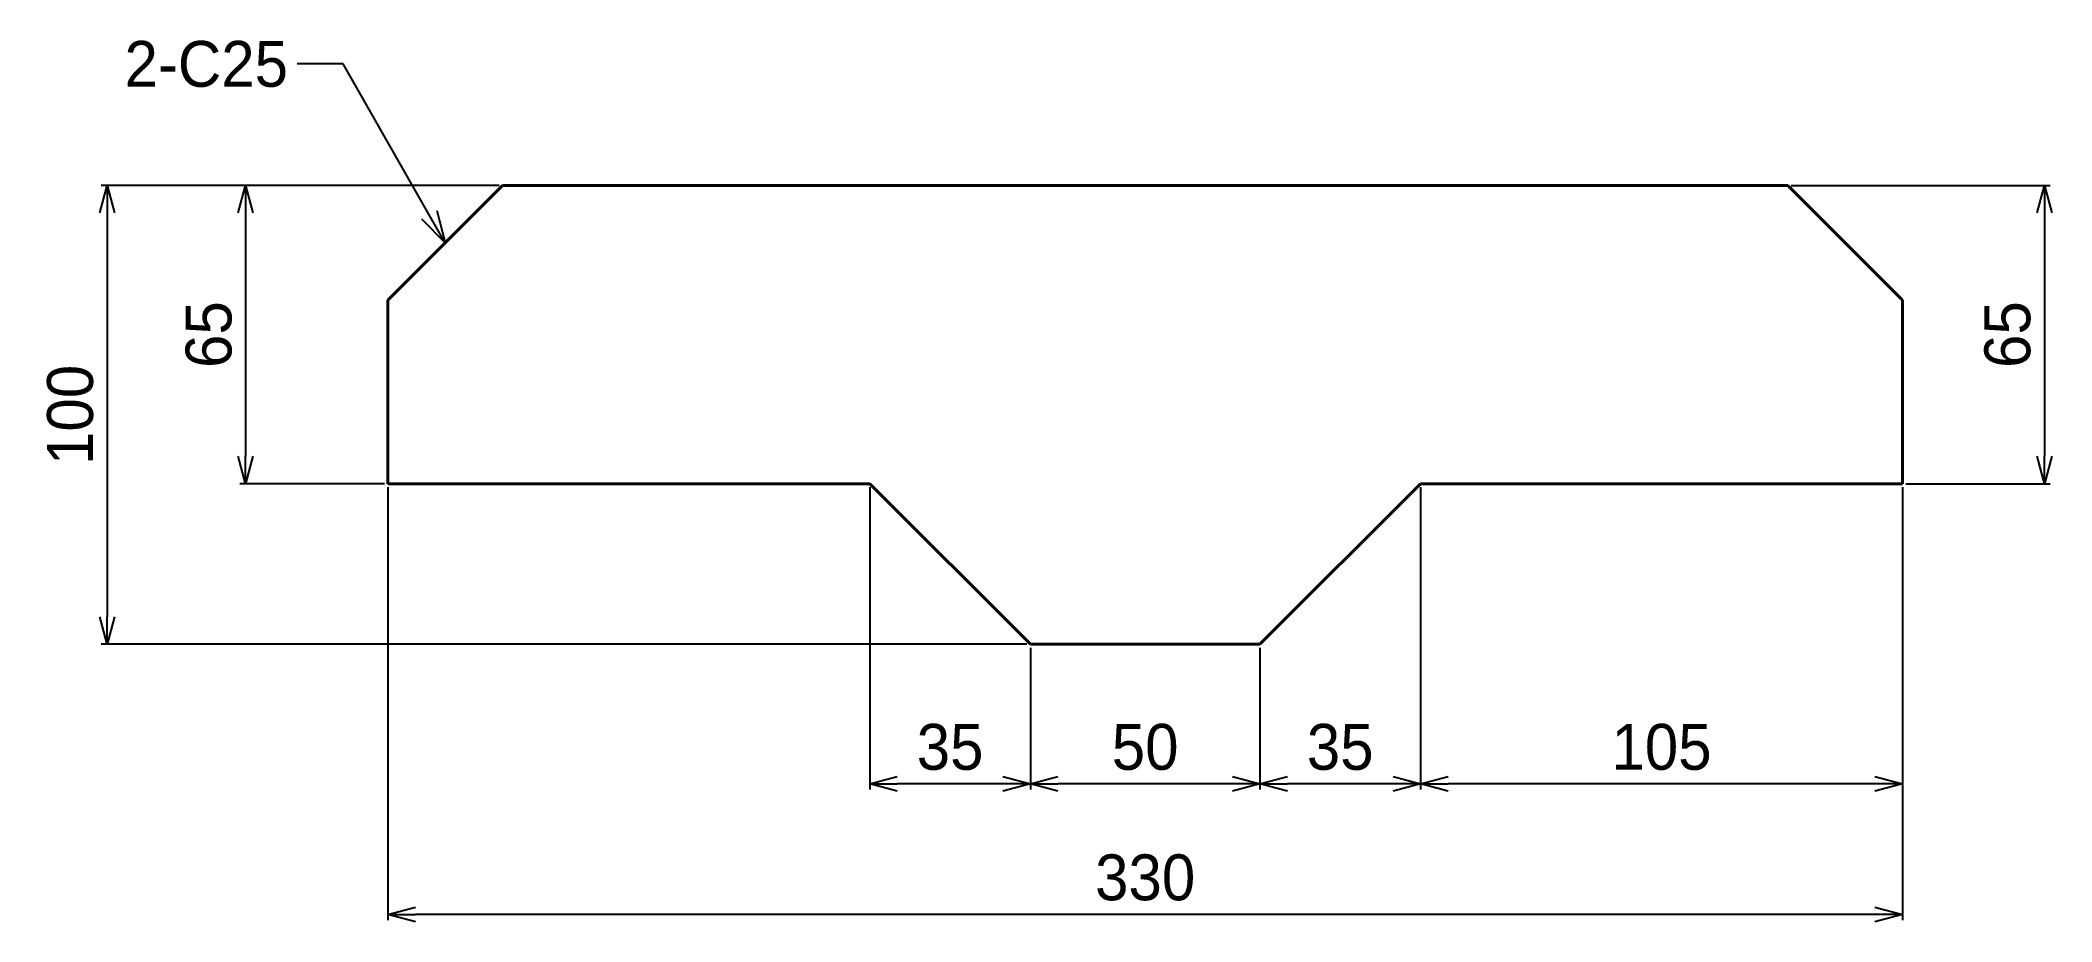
# Model space of a CAD drawing. Header units: millimetres. Extents: x 1961 to 2399, y 3109 to 3301.
import ezdxf
from ezdxf import colors
from ezdxf.entities.mleader import LeaderData, LeaderLine
from ezdxf.math import Vec2, Vec3

# ---------------------------------------------------------------- set-up
doc = ezdxf.new("R2010")
doc.units = ezdxf.units.MM
doc.layers.add('外形線', color=7, linetype='Continuous', lineweight=40)
doc.layers.add('寸法線', color=3, linetype='Continuous', lineweight=20)
doc.styles.get("Standard").update_dxf_attribs({"font": 'MS PGothic.ttf'})
doc.dimstyles.new('ST-10', dxfattribs={"dimtxt": 10, "dimasz": 6, "dimexe": 1.25, "dimexo": 0.75, "dimgap": 3, "dimtad": 1, "dimdec": 1, "dimdsep": 46, "dimtxsty": 'Standard', "dimblk": 'OPEN30', "dimcen": -10, "dimadec": 1, "dimazin": 2, "dimtfac": 1, "dimtdec": 1, "dimtmove": 0, "dimatfit": 3, "dimldrblk": 'OPEN30', "dimfxl": 1, "dimarcsym": 0})

# ---------------------------------------------------------------- blocks, each defined once
blk = doc.blocks.new('_Open30')
at = {"color": 0, "linetype": 'ByBlock', "lineweight": -2}
for p, q in [((-1, 0.268), (0, 0)), ((0, 0), (-1, -0.268)), ((0, 0), (-1, 0))]:
    blk.add_line(p, q, dxfattribs=at)
blk = doc.blocks.new('*D28')
at = {"layer": 'Defpoints', "color": 0, "transparency": 16777216}
for p in [(2261.38, 3204.82), (2366.38, 3204.82), (2261.38, 3139.41)]:
    blk.add_point(p, dxfattribs=at)
at = {"layer": '寸法線', "color": 0, "lineweight": -2, "transparency": 16777216}
for p, q in [((2261.38, 3204.07), (2261.38, 3138.16)), ((2366.38, 3204.07), (2366.38, 3138.16)), ((2360.38, 3139.41), (2267.38, 3139.41))]:
    blk.add_line(p, q, dxfattribs=at)
at = {"layer": '寸法線', "color": 0, "lineweight": -2, "transparency": 16777216, "xscale": 6, "yscale": 6, "zscale": 6, "rotation": 180}
blk.add_blockref('_Open30', (2261.38, 3139.41), dxfattribs=at)
at = {"layer": '寸法線', "color": 0, "lineweight": -2, "transparency": 16777216, "xscale": 6, "yscale": 6, "zscale": 6}
blk.add_blockref('_Open30', (2366.38, 3139.41), dxfattribs=at)
at = {"layer": '寸法線', "color": 0, "transparency": 16777216, "insert": (2313.88, 3147.41), "char_height": 10, "attachment_point": 5}
blk.add_mtext('105', dxfattribs=at)
blk = doc.blocks.new('*D29')
at = {"layer": 'Defpoints', "color": 0, "transparency": 16777216}
for p in [(2261.38, 3204.82), (2226.38, 3169.82), (2226.38, 3139.41)]:
    blk.add_point(p, dxfattribs=at)
at = {"layer": '寸法線', "color": 0, "lineweight": -2, "transparency": 16777216}
for p, q in [((2261.38, 3204.07), (2261.38, 3138.16)), ((2226.38, 3169.07), (2226.38, 3138.16)), ((2255.38, 3139.41), (2232.38, 3139.41))]:
    blk.add_line(p, q, dxfattribs=at)
at = {"layer": '寸法線', "color": 0, "lineweight": -2, "transparency": 16777216, "xscale": 6, "yscale": 6, "zscale": 6, "rotation": 180}
blk.add_blockref('_Open30', (2226.38, 3139.41), dxfattribs=at)
at = {"layer": '寸法線', "color": 0, "lineweight": -2, "transparency": 16777216, "xscale": 6, "yscale": 6, "zscale": 6}
blk.add_blockref('_Open30', (2261.38, 3139.41), dxfattribs=at)
at = {"layer": '寸法線', "color": 0, "transparency": 16777216, "insert": (2243.88, 3147.41), "char_height": 10, "attachment_point": 5}
blk.add_mtext('35', dxfattribs=at)
blk = doc.blocks.new('*D30')
at = {"layer": 'Defpoints', "color": 0, "transparency": 16777216}
for p in [(2176.38, 3169.82), (2226.38, 3169.82), (2176.38, 3139.41)]:
    blk.add_point(p, dxfattribs=at)
at = {"layer": '寸法線', "color": 0, "lineweight": -2, "transparency": 16777216}
for p, q in [((2176.38, 3169.07), (2176.38, 3138.16)), ((2226.38, 3169.07), (2226.38, 3138.16)), ((2220.38, 3139.41), (2182.38, 3139.41))]:
    blk.add_line(p, q, dxfattribs=at)
at = {"layer": '寸法線', "color": 0, "lineweight": -2, "transparency": 16777216, "xscale": 6, "yscale": 6, "zscale": 6, "rotation": 180}
blk.add_blockref('_Open30', (2176.38, 3139.41), dxfattribs=at)
at = {"layer": '寸法線', "color": 0, "lineweight": -2, "transparency": 16777216, "xscale": 6, "yscale": 6, "zscale": 6}
blk.add_blockref('_Open30', (2226.38, 3139.41), dxfattribs=at)
at = {"layer": '寸法線', "color": 0, "transparency": 16777216, "insert": (2201.38, 3147.41), "char_height": 10, "attachment_point": 5}
blk.add_mtext('50', dxfattribs=at)
blk = doc.blocks.new('*D31')
at = {"layer": 'Defpoints', "color": 0, "transparency": 16777216}
for p in [(2141.38, 3204.82), (2176.38, 3169.82), (2141.38, 3139.41)]:
    blk.add_point(p, dxfattribs=at)
at = {"layer": '寸法線', "color": 0, "lineweight": -2, "transparency": 16777216}
for p, q in [((2141.38, 3204.07), (2141.38, 3138.16)), ((2176.38, 3169.07), (2176.38, 3138.16)), ((2170.38, 3139.41), (2147.38, 3139.41))]:
    blk.add_line(p, q, dxfattribs=at)
at = {"layer": '寸法線', "color": 0, "lineweight": -2, "transparency": 16777216, "xscale": 6, "yscale": 6, "zscale": 6, "rotation": 180}
blk.add_blockref('_Open30', (2141.38, 3139.41), dxfattribs=at)
at = {"layer": '寸法線', "color": 0, "lineweight": -2, "transparency": 16777216, "xscale": 6, "yscale": 6, "zscale": 6}
blk.add_blockref('_Open30', (2176.38, 3139.41), dxfattribs=at)
at = {"layer": '寸法線', "color": 0, "transparency": 16777216, "insert": (2158.88, 3147.41), "char_height": 10, "attachment_point": 5}
blk.add_mtext('35', dxfattribs=at)
blk = doc.blocks.new('*D32')
at = {"layer": 'Defpoints', "color": 0, "transparency": 16777216}
for p in [(2036.38, 3204.82), (2366.38, 3204.82), (2036.38, 3110.97)]:
    blk.add_point(p, dxfattribs=at)
at = {"layer": '寸法線', "color": 0, "lineweight": -2, "transparency": 16777216}
for p, q in [((2036.38, 3204.07), (2036.38, 3109.72)), ((2366.38, 3204.07), (2366.38, 3109.72)), ((2360.38, 3110.97), (2042.38, 3110.97))]:
    blk.add_line(p, q, dxfattribs=at)
at = {"layer": '寸法線', "color": 0, "lineweight": -2, "transparency": 16777216, "xscale": 6, "yscale": 6, "zscale": 6, "rotation": 180}
blk.add_blockref('_Open30', (2036.38, 3110.97), dxfattribs=at)
at = {"layer": '寸法線', "color": 0, "lineweight": -2, "transparency": 16777216, "xscale": 6, "yscale": 6, "zscale": 6}
blk.add_blockref('_Open30', (2366.38, 3110.97), dxfattribs=at)
at = {"layer": '寸法線', "color": 0, "transparency": 16777216, "insert": (2201.38, 3118.97), "char_height": 10, "attachment_point": 5}
blk.add_mtext('330', dxfattribs=at)
blk = doc.blocks.new('*D33')
at = {"layer": 'Defpoints', "color": 0, "transparency": 16777216}
for p in [(2341.38, 3269.82), (2366.38, 3204.82), (2397.3, 3204.82)]:
    blk.add_point(p, dxfattribs=at)
at = {"layer": '寸法線', "color": 0, "lineweight": -2, "transparency": 16777216}
for p, q in [((2342.13, 3269.82), (2398.55, 3269.82)), ((2397.3, 3263.82), (2397.3, 3210.82)), ((2367.13, 3204.82), (2398.55, 3204.82))]:
    blk.add_line(p, q, dxfattribs=at)
at = {"layer": '寸法線', "color": 0, "lineweight": -2, "transparency": 16777216, "xscale": 6, "yscale": 6, "zscale": 6}
for p, rotation in [((2397.3, 3269.82), 90), ((2397.3, 3204.82), 270)]:
    blk.add_blockref('_Open30', p, dxfattribs=dict(at, rotation=rotation))
at = {"layer": '寸法線', "color": 0, "transparency": 16777216, "insert": (2389.3, 3237.32), "char_height": 10, "attachment_point": 5, "rotation": 90}
blk.add_mtext('65', dxfattribs=at)
blk = doc.blocks.new('*D34')
at = {"layer": 'Defpoints', "color": 0, "transparency": 16777216}
for p in [(2061.38, 3269.82), (2005.38, 3204.82), (2036.38, 3204.82)]:
    blk.add_point(p, dxfattribs=at)
at = {"layer": '寸法線', "color": 0, "lineweight": -2, "transparency": 16777216}
for p, q in [((2060.63, 3269.82), (2004.13, 3269.82)), ((2005.38, 3263.82), (2005.38, 3210.82)), ((2035.63, 3204.82), (2004.13, 3204.82))]:
    blk.add_line(p, q, dxfattribs=at)
at = {"layer": '寸法線', "color": 0, "lineweight": -2, "transparency": 16777216, "xscale": 6, "yscale": 6, "zscale": 6}
for p, rotation in [((2005.38, 3269.82), 90), ((2005.38, 3204.82), 270)]:
    blk.add_blockref('_Open30', p, dxfattribs=dict(at, rotation=rotation))
at = {"layer": '寸法線', "color": 0, "transparency": 16777216, "insert": (1997.38, 3237.32), "char_height": 10, "attachment_point": 5, "rotation": 90}
blk.add_mtext('65', dxfattribs=at)
blk = doc.blocks.new('*D35')
at = {"layer": 'Defpoints', "color": 0, "transparency": 16777216}
for p in [(2061.38, 3269.82), (1975.2, 3169.82), (2176.38, 3169.82)]:
    blk.add_point(p, dxfattribs=at)
at = {"layer": '寸法線', "color": 0, "lineweight": -2, "transparency": 16777216}
for p, q in [((2060.63, 3269.82), (1973.95, 3269.82)), ((1975.2, 3263.82), (1975.2, 3175.82)), ((2175.63, 3169.82), (1973.95, 3169.82))]:
    blk.add_line(p, q, dxfattribs=at)
at = {"layer": '寸法線', "color": 0, "lineweight": -2, "transparency": 16777216, "xscale": 6, "yscale": 6, "zscale": 6}
for p, rotation in [((1975.2, 3269.82), 90), ((1975.2, 3169.82), 270)]:
    blk.add_blockref('_Open30', p, dxfattribs=dict(at, rotation=rotation))
at = {"layer": '寸法線', "color": 0, "transparency": 16777216, "insert": (1967.2, 3219.82), "char_height": 10, "attachment_point": 5, "rotation": 90}
blk.add_mtext('100', dxfattribs=at)

msp = doc.modelspace()

# ---------------------------------------------------------------- linework, layer by layer
at = {"layer": '外形線'}
for p, q in [((2061.38, 3269.82), (2036.38, 3244.82)), ((2061.38, 3269.82), (2341.38, 3269.82)), ((2341.38, 3269.82), (2366.38, 3244.82)), ((2036.38, 3244.82), (2036.38, 3204.82)), ((2366.38, 3204.82), (2366.38, 3244.82)), ((2141.38, 3204.82), (2036.38, 3204.82)), ((2176.38, 3169.82), (2141.38, 3204.82)), ((2226.38, 3169.82), (2261.38, 3204.82)), ((2261.38, 3204.82), (2366.38, 3204.82)), ((2226.38, 3169.82), (2176.38, 3169.82))]:
    msp.add_line(p, q, dxfattribs=at)

# ---------------------------------------------------------------- dimensions: what is measured, and where the dimension line sits
at = {"layer": '寸法線'}
for base, p1, p2, picture, middle in [((1975.2, 3169.82), (2061.38, 3269.82), (2176.38, 3169.82), '*D35', (1967.2, 3219.82)), ((2005.38, 3204.82), (2061.38, 3269.82), (2036.38, 3204.82), '*D34', (1997.38, 3237.32)), ((2397.3, 3204.82), (2341.38, 3269.82), (2366.38, 3204.82), '*D33', (2389.3, 3237.32))]:
    dim = msp.add_linear_dim(base=base, p1=p1, p2=p2, angle=90, dimstyle='ST-10', dxfattribs=at)
    dim.commit()
    dim.dimension.update_dxf_attribs({"geometry": picture, "text_midpoint": middle})
for base, p2, picture, middle in [((2036.38, 3110.97), (2036.38, 3204.82), '*D32', (2201.38, 3118.97)), ((2261.38, 3139.41), (2261.38, 3204.82), '*D28', (2313.88, 3147.41))]:
    dim = msp.add_linear_dim(base=base, p1=(2366.38, 3204.82), p2=p2, dimstyle='ST-10', dxfattribs=at)
    dim.commit()
    dim.dimension.update_dxf_attribs({"geometry": picture, "text_midpoint": middle})
for base, p1, p2, picture, middle in [((2141.38, 3139.41), (2176.38, 3169.82), (2141.38, 3204.82), '*D31', (2158.88, 3147.41)), ((2226.38, 3139.41), (2261.38, 3204.82), (2226.38, 3169.82), '*D29', (2243.88, 3147.41)), ((2176.38, 3139.41), (2226.38, 3169.82), (2176.38, 3169.82), '*D30', (2201.38, 3147.41))]:
    dim = msp.add_linear_dim(base=base, p1=p1, p2=p2, dimstyle='ST-10', override={"dimtmove": 1}, dxfattribs=at)
    dim.commit()
    dim.dimension.update_dxf_attribs({"geometry": picture, "text_midpoint": middle})

# ---------------------------------------------------------------- leaders
ml = msp.add_multileader_mtext('Standard', dxfattribs=at)
ml.set_content('2-C25', color=256)
ml.set_leader_properties()
ml.set_arrow_properties(name='OPEN30')
ml.build(insert=Vec2(0, 0))
ml.multileader.update_dxf_attribs({"dogleg_length": 10, "arrow_head_size": 7})
ctx = ml.context
ctx.base_point, ctx.char_height, ctx.arrow_head_size, ctx.plane_origin = Vec3(1975.36, 3296.31), 10, 7, Vec3(2048.88, 3257.32)
ctx.text_align_type = 2
notes = []
notes.append((ctx, [(0, (1, 1, 0), (2026.63, 3296.31), (-1, 0), 10, [(0, [(2048.88, 3257.32)], 0, [])])]))
ctx.mtext.insert, ctx.mtext.alignment, ctx.mtext.flow_direction = Vec3(2014.63, 3301.31), 3, 5
for ctx, leaders in notes:
    for number, flags, end, landing, length, lines in leaders:
        leader = LeaderData()
        leader.index, (leader.has_last_leader_line, leader.has_dogleg_vector, leader.attachment_direction) = number, flags
        leader.last_leader_point, leader.dogleg_vector, leader.dogleg_length = Vec3(end), Vec3(landing), length
        for number, points, colour, breaks in lines:
            line = LeaderLine()
            line.index, line.vertices, line.color, line.breaks = number, Vec3.list(points), colors.encode_raw_color(colour), breaks
            leader.lines.append(line)
        ctx.leaders.append(leader)

doc.saveas('drawing.dxf')
